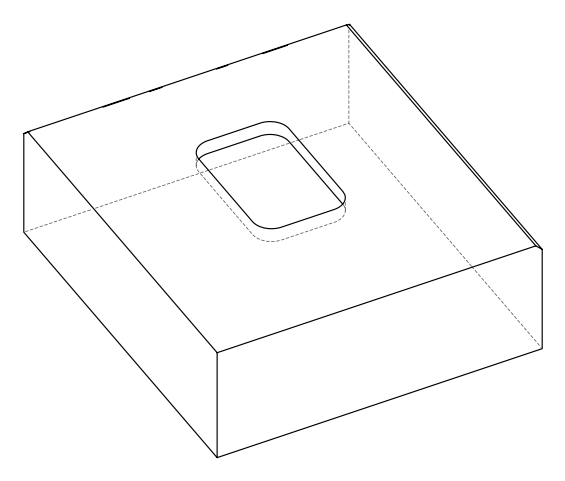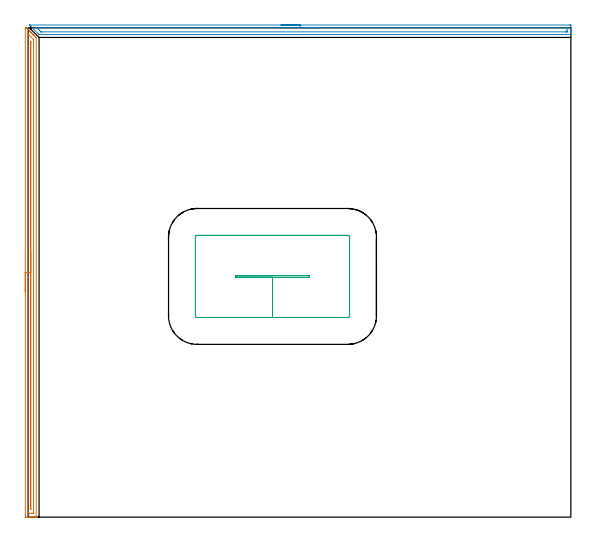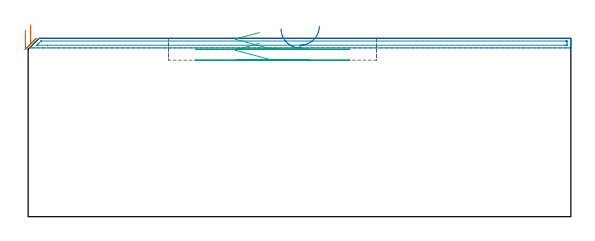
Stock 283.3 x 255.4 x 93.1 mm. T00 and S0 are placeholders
(PLAN: 3 operations, 1 tool changes, 12.5 min)
(1 AREA_MILL | FG_CHAMFER_SURFACE | UGT0205_001 | 6.22 min | 4153 mm3)
(2 AREA_MILL_1 | FG_CHAMFER_SURFACE_1 | UGT0205_001 | 4.67 min | 3492 mm3)
(3 MILL_RECTANGULAR_POCKET | POCKET_RECTANGULAR_STRAIGHT | UGT0201_006 | Follow Part, ap 7, ae 75% | 1.66 min | 85533 mm3)
(TOOL UGT0205_001 | Chamfer Mill 20 x 3 x 45 deg. | D20 FL50 Z2)
(TOOL UGT0201_006 | End Mill 28 mm | D28 FL25 Z2)
(OP 1 AREA_MILL)
G17 G21 G94 G90
T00 M6
G54
G17 G0 G90 X-1.5 Y117.7 S1061 M3
G43 Z103.1 H0
Z97.4
G94 G1 Y117.738 Z96.528 F250.
Y117.852 Z95.664
Y118.041 Z94.812
Y118.303 Z93.98
Y118.637 Z93.174
Y119.04 Z92.4
Y119.508 Z91.664
Y120.04 Z90.972
Y120.629 Z90.329
Y121.272 Z89.74
Y121.964 Z89.208
Y122.7 Z88.74
Y123.474 Z88.337
Y124.28 Z88.003
Y125.112 Z87.741
Y125.963 Z87.552
Y126.828 Z87.438
Y127.7 Z87.4
Y255.248
X-1.498 Y255.294 Z87.402
X-1.493 Y255.4 Z87.407
X-0.927 Z87.972
X-0.801 Z88.098
X-0.796 Y255.396 Z88.103
X-0.672 Y255.273 Z88.227
X-0.585 Y255.187 Z88.311
X-0.499 Y255.099 Z88.401
X-0.374 Y254.974 Z88.525
X-0.288 Y254.889 Z88.608
X-0.201 Y254.802 Z88.698
X-0.076 Y254.676 Z88.823
X0.01 Y254.592 Z88.906
X0.096 Y254.504 Z88.995
X0.222 Y254.378 Z89.122
X0.308 Y254.294 Z89.204
X0.393 Y254.207 Z89.292
X0.52 Y254.08 Z89.42
X0.606 Y253.996 Z89.502
X0.691 Y253.91 Z89.59
X0.819 Y253.782 Z89.718
X0.903 Y253.698 Z89.799
X0.988 Y253.612 Z89.887
X1.117 Y253.483 Z90.016
X1.201 Y253.401 Z90.097
X1.285 Y253.315 Z90.184
X1.415 Y253.185 Z90.314
X1.499 Y253.103 Z90.395
X1.583 Y253.018 Z90.482
X1.713 Y252.887 Z90.612
X1.797 Y252.805 Z90.693
X1.88 Y252.72 Z90.779
X2.011 Y252.589 Z90.911
X2.094 Y252.507 Z90.991
X2.177 Y252.423 Z91.076
X2.31 Y252.291 Z91.209
X2.392 Y252.21 Z91.288
X2.474 Y252.126 Z91.374
X2.608 Y251.993 Z91.507
X2.69 Y251.912 Z91.586
X2.772 Y251.829 Z91.671
X2.906 Y251.694 Z91.805
X2.988 Y251.614 Z91.884
X3.069 Y251.531 Z91.968
X3.204 Y251.396 Z92.103
X3.285 Y251.316 Z92.182
X3.366 Y251.234 Z92.266
X4.033 Y250.568 Z92.932
X4.196 Y250.407 Z93.09
X4.2 Y250.342 Z93.1
Y0.152
X4.197 Y0.01 Z93.088
X4.144 Y0.007 Z93.036
X3.779 Y0. Z92.678
X3.3 Z92.199
X2.69 Z91.585
X1.492 Z90.389
X0.903 Z89.797
X-1.14 Y0.001 Z87.756
X-1.479 Y0.003 Z87.417
X-1.491 Y0.007 Z87.405
X-1.497 Y0.598 Z87.403
X-1.5 Y1.214 Z87.4
Y127.7
X-0.086 Z88.814
Y251.329
X-0.081 Y252.126 Z88.819
X-0.079 Y252.215 Z88.821
X0.02 Y252.131 Z88.92
X2.69 Y249.461 Z91.59
X2.7 Y249.45 Z91.6
X2.779 Y249.361 Z91.679
X2.785 Y248.558 Z91.685
X2.786 Y248.463 Z91.686
X2.785 Y2.287 Z91.685
X2.784 Y2.191 Z91.684
X2.779 Y2.01 Z91.679
X2.69 Y2.007 Z91.59
X2.179 Y2.001 Z91.079
X1.797 Y2. Z90.697
X0.393 Z89.293
X0.01 Y2.002 Z88.91
X-0.044 Y2.005 Z88.856
X-0.072 Y2.009 Z88.828
X-0.079 Y2.096 Z88.821
X-0.084 Y2.286 Z88.816
X-0.086 Y2.382 Z88.814
Y2.478
Y127.7
X1.328 Z90.228
X1.329 Y247.709 Z90.229
X1.335 Y248.127 Z90.235
X1.35 Y248.283 Z90.25
X1.366 Y248.133 Z90.266
X1.369 Y248.093 Z90.269
X1.371 Y247.666 Z90.271
Y247.242
Y4.591
X1.366 Y4.166 Z90.266
X1.365 Y4.125 Z90.265
X1.351 Y4.047 Z90.251
X1.335 Y4.166 Z90.235
X1.333 Y4.209 Z90.233
X1.329 Y4.633 Z90.229
X1.328 Y127.7 Z90.228
Y128.572 Z90.267
Y129.436 Z90.38
Y130.288 Z90.569
Y131.12 Z90.832
Y131.926 Z91.165
Y132.7 Z91.568
Y133.436 Z92.037
Y134.128 Z92.568
Y134.771 Z93.157
Y135.36 Z93.801
Y135.891 Z94.493
Y136.36 Z95.228
Y136.763 Z96.002
Y137.097 Z96.808
Y137.359 Z97.64
Y137.548 Z98.492
Y137.662 Z99.357
Y137.7 Z100.228
G0 Z103.1
M5
M2
(OP 2 AREA_MILL_1)
G17 G21 G94 G90
T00 M6
G54
G17 G0 G90 X132. Y256.9 S1061 M3
G43 Z103.1 H0
Z98.1
G94 G1 X132.038 Z97.228 F250.
X132.152 Z96.363
X132.341 Z95.512
X132.603 Z94.68
X132.937 Z93.874
X133.34 Z93.1
X133.808 Z92.364
X134.34 Z91.672
X134.929 Z91.029
X135.572 Z90.439
X136.264 Z89.908
X137. Z89.44
X137.774 Z89.037
X138.58 Z88.703
X139.412 Z88.441
X140.264 Z88.252
X141.128 Z88.138
X142. Z88.1
X282.684 Y256.899 Z88.101
X283.008 Y256.897
X283.29 Y256.893 Z88.103
X283.3 Y256.58 Z88.416
Y254.836 Z90.158
Y254.295 Z90.701
Y253.964 Z91.032
Y253.423 Z91.573
Y253.092 Z91.903
Y252.143 Z92.857
X283.297 Y252.019 Z92.973
X283.29 Y251.902 Z93.088
X283.13 Y251.9 Z93.1
X5.782
X5.705 Y251.904 Z93.09
X5.666 Y251.936 Z93.06
X5.491 Y252.109 Z92.891
X1.454 Y256.144 Z88.852
X1.316 Y256.283 Z88.715
X1.161 Y256.438 Z88.56
X1.018 Y256.58 Z88.415
X0.87 Y256.729 Z88.269
X0.717 Y256.879 Z88.111
X0.709 Y256.893 Z88.096
Y256.895 Z88.094
X0.766 Y256.897 Z88.097
X0.835 Y256.9 Z88.1
X142.
Y255.486 Z89.514
X280.232
X280.897 Y255.484 Z89.516
X281.128 Y255.483 Z89.518
X281.247 Y255.479 Z89.521
X281.291 Y255.471 Z89.529
X281.293 Y255.446 Z89.554
X281.298 Y255.317 Z89.683
X281.3 Y253.964 Z91.036
X281.299 Y253.572 Z91.428
X281.295 Y253.44 Z91.56
X281.29 Y253.336 Z91.664
X281.284 Y253.32 Z91.68
X281.27 Y253.318 Z91.682
X281.23 Y253.317 Z91.683
X280.897 Y253.315 Z91.685
X280.67 Y253.314 Z91.686
X7.009 Y253.315 Z91.685
X6.842 Y253.316 Z91.684
X6.76 Y253.319 Z91.681
X6.743 Y253.321 Z91.679
X6.722 Y253.337 Z91.663
X6.676 Y253.376 Z91.624
X5.214 Y254.836 Z90.164
X4.889 Y255.162 Z89.838
X4.61 Y255.449 Z89.551
X4.585 Y255.476 Z89.524
X4.608 Y255.479 Z89.521
X4.701 Y255.482 Z89.518
X4.889 Y255.485 Z89.515
X10.039 Y255.486 Z89.514
X142.
X142.872 Z89.552
X143.736 Z89.666
X144.588 Z89.855
X145.42 Z90.117
X146.226 Z90.451
X147. Z90.854
X147.736 Z91.323
X148.428 Z91.854
X149.071 Z92.443
X149.66 Z93.086
X150.192 Z93.778
X150.66 Z94.514
X151.063 Z95.288
X151.397 Z96.094
X151.659 Z96.926
X151.848 Z97.778
X151.962 Z98.643
X152. Z99.514
G0 Z103.1
M5
M2
(OP 3 MILL_RECTANGULAR_POCKET)
G17 G21 G94 G90
T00 M6
G54
G17 G0 G90 X120.619 Y126.1 S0 M3
G43 Z103.1 H0
Z96.1
G94 G1 X108.3 Z92.799 F250.
Y125.2 Z92.558
X127.55 Z87.4
X146.8 F500.
Y126.1
X108.3
Y125.2
X127.55
Y104.2
X166.9
G3 X167.8 Y105.1 R0.9
G1 Y146.2
G3 X166.9 Y147.1 R0.9
G1 X88.2
G3 X87.3 Y146.2 R0.9
G1 Y105.1
G3 X88.2 Y104.2 R0.9
G1 X127.55
X128.55
G0 X120.619 Y126.1 Z90.4
G1 X108.3 Z87.099 F250.
Y125.2 Z86.858
X127.55 Z81.7
X146.8 F500.
Y126.1
X108.3
Y125.2
X127.55
Y104.2
X166.9
G3 X167.8 Y105.1 R0.9
G1 Y146.2
G3 X166.9 Y147.1 R0.9
G1 X88.2
G3 X87.3 Y146.2 R0.9
G1 Y105.1
G3 X88.2 Y104.2 R0.9
G1 X127.55
X128.55
G0 Z103.1
M5
M2
